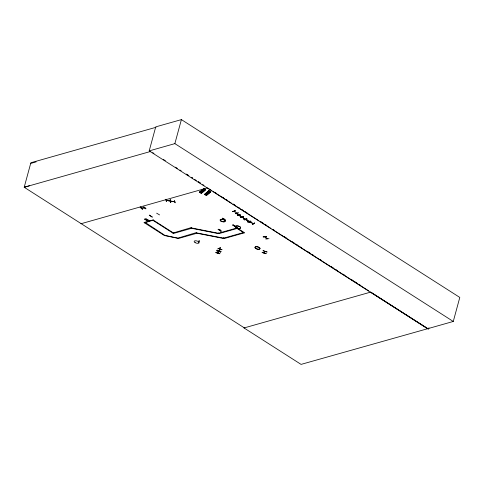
<?xml version="1.0" encoding="UTF-8"?>
<svg xmlns="http://www.w3.org/2000/svg" width="484" height="484" viewBox="0 0 484 484"><rect width="100%" height="100%" fill="white"/><g stroke="black" fill="none" stroke-linecap="round" stroke-linejoin="round"><path stroke-width="0.73" d="M218.532 251.71L218.877 251.275M218.78 251.613L217.994 253.186M265.075 251.535L264.288 253.108M245.188 219.216L242.218 217.322L242.315 216.971M245.848 219.639L248.788 221.533M156.634 213.166L159.575 214.908M216.759 250.881L220.698 252.122M217.982 248.534L221.92 249.78M266.993 252.061L263.09 250.664M149.205 150.899L155.727 126.881L181.397 119.608L459.8 297.436L453.272 321.455L427.608 328.727L149.205 150.899L174.869 143.627L453.272 321.455M140.342 206.946L142.502 208.979M141.443 208.211L144.77 207.951L144.898 207.594L141.388 208.114M145.902 208.725L143.724 206.843L145.884 208.888M145.841 219.107L144.807 219.349L144.619 218.998M146.101 219.137L145.799 219.99L145.63 219.645M144.565 219.198L145.787 219.306L146.059 218.593L146.047 219.337L147.275 219.373M145.164 222.416L164.862 235.351L178.844 238.37L196.982 233.234L223.796 238.533L223.844 237.862M147.765 220.335L146.731 220.583L146.543 220.226M148.025 220.371L147.723 221.218L147.553 220.873M146.489 220.426L147.711 220.535L147.983 219.821M149.332 215.077L152.291 216.971M149.199 220.601L147.971 220.571L148.207 219.966M153.706 219.996L144.553 222.864M174.869 143.627L181.397 119.608M166.085 199.208L166.236 201.308L166.514 201.144M170.961 201.888L170.465 202.016L170.084 199.88L170.507 201.985M170.507 199.959L170.029 200.08M174.53 200.63L175.135 202.796L174.524 200.799M172.873 233.082L191.095 227.643M218.447 232.943L218.399 233.609L191.585 228.309L191.634 227.643L191.67 228.012M173.405 232.931L153.047 219.93L143.978 222.495L164.336 235.502L178.306 238.37L178.269 238.001L196.486 232.562M199.196 240.602L198.325 242.218M219.688 230.124L220.032 229.718L219.966 230.075M221.236 230.941L221.031 231.183L218.084 229.283L221.043 231.164M215.949 252.364L215.852 252.654L219.887 253.61M216.796 250.742L220.734 251.989M217.171 250.022L217.074 250.313L221.019 251.523M218.018 248.395L221.956 249.641M218.55 251.722L218.623 251.323M218.714 251.747L218.786 251.396M219.349 249.085C221.605 244.668 219.651 249.986 219.403 248.885M191.555 227.946L218.369 233.246L237.033 227.958L244.571 232.774L224.292 238.515L223.796 237.85M232.562 211.49L235.387 210.782M234.208 211.175C233.603 212.052 235.26 211.538 236.809 213.226M234.189 211.562L234.256 211.193M233.99 211.327L234.353 211.139M238.364 212.99L235.539 213.716L235.436 213.408M232.834 225.078L235.908 226.972L232.858 224.915M237.093 214.061L240.197 215.918L237.148 213.861M237.541 215.307L240.258 214.539M235.381 213.607L238.255 212.706M238.582 214.636C237.747 215.84 239.15 214.17 238.594 215.059M241.855 216.977C240.947 217.116 238.685 214.279 238.83 215.18L241.764 217.032M232.804 225.114L236.204 226.706M237.033 227.958L237.118 227.655L236.507 228.109L244.045 232.919M240.506 217.201C241.867 217.788 246.187 215.64 240.621 217.485M240.959 217.491L243.482 216.802M242.266 217.364L242.411 216.941M242.496 216.977L242.248 217.34M242.472 217.498L242.732 217.128L242.526 217.528L242.345 217.02M243.228 216.433L240.487 217.364M243.93 219.385C245.757 219.815 249.254 217.873 243.906 219.573M244.589 219.809L247.106 219.119M250.748 222.737L247.82 220.674M247.669 221.999C253.235 220.081 248.824 222.313 247.554 221.702M250.96 221.261L249.078 222.489M247.536 221.89L250.276 220.934M250.772 222.573L247.766 220.873M252.636 224.128C259.025 220.522 247.983 227.51 254.517 222.9M266.454 236.331L263.26 236.761M267.156 238.727L264.772 236.773L264.881 236.446M264.748 236.749L265.208 236.561L265.02 236.972M267.283 238.715L264.887 236.755L264.978 236.41M265.71 238.757L265.795 239.072L268.989 238.642M262.249 252.285L262.147 252.575L266.182 253.531M267.029 251.904L263.084 250.754M427.608 328.727L301.072 364.391L244.033 327.958L370.665 292.118L403.596 313.154M428.951 327.753L428.558 329.199L427.56 328.557M215.9 252.545L219.833 253.791M217.116 250.204L221.055 251.444M262.195 252.466L266.127 253.713M149.272 215.247L152.236 217.171M145.575 219.845L145.763 219.433M147.499 221.073L147.687 220.662M264.905 251.462L264.095 253.084M198.271 242.417L199.118 240.76M199.075 241.77L198.773 241.583M219.349 248.183L219.712 248.292M222.392 218.199L225.332 220.105M222.513 218.163L225.459 220.063M218.217 229.216L221.152 231.128M236.131 226.875L233.191 224.957L236.15 226.905M142.284 209.167L140.112 207.14L142.447 209.179M266.4 236.531L263.205 236.894M266.388 236.476L263.193 236.906M223.947 219.101L224.098 219.167M234.329 226.125L234.177 226.034M234.625 225.919L235.006 225.937M249.29 221.884L248.988 221.944M237.469 215.459L240.191 214.69M240.887 217.643L243.609 216.874M244.523 219.948L247.233 219.191M166 199.372L166.411 201.308M170.689 202.046L170.253 200.098L170.683 202.034M249 222.64L250.881 221.418M219.216 250.845L220.02 249.248L219.016 250.821M166.236 200.346L170.223 201.005M170.247 201.09L166.254 200.412M170.683 201.09L174.688 201.761M203.752 188.712L199.293 192.396L203.613 188.742L204.006 188.905M203.788 188.724L199.668 192.559M199.686 192.559L204.133 188.863M199.886 192.65L204.151 188.796L199.287 192.384M205.095 189.359L200.769 193.007C205.724 187.822 208.15 188.445 201.368 193.267L205.633 189.498L201.277 193.14M201.011 193.116L205.379 189.474L200.769 193.007M205.028 194.756L209.312 191.083L205.028 194.756L204.635 194.592L208.894 190.738L204.393 194.477L204.792 194.653L209.36 191.095L208.991 190.95M204.575 194.477L208.894 190.817L204.635 194.592M209.251 190.968L204.932 194.628M205.918 195.125L210.377 191.44L206.021 195.082M205.875 195.1L206.238 195.258L210.74 191.513L206.511 195.379L206.117 195.209L210.34 191.422M206.257 195.276L210.721 191.573M218.58 251.565L217.794 253.168M249.024 222.688L250.906 221.466M223.977 219.083L224.328 219.101M220.026 230.166L219.972 229.718M210.83 191.718L206.511 195.379M30.674 163.453L36.137 161.868M29.663 185.681L24.2 187.266L30.861 162.751L155.999 127.298M244.075 327.983L244.372 327.898L24.2 187.266L150.79 151.401M80.901 223.759L207.491 187.895L211.931 190.732M238.896 214.787L239.284 214.92L239.126 215.344M244.039 219.669L246.761 218.901M237.081 228.472L218.943 233.615L218.369 233.246M223.717 238.146L243.464 232.55M235.333 210.982L232.489 211.641L235.297 210.933M236.591 213.069L236.845 213.238M219.403 248.123L219.754 248.232M249.998 222.053L253.519 223.675L249.998 222.138M174.663 201.84L170.701 201.156M144.861 207.6L144.492 207.527L144.522 207.987M242.315 217.292L245.273 219.161M245.939 219.609L248.903 221.478M146.023 219.464L147.221 219.573M147.947 220.698L149.151 220.801M223.759 238.164L196.407 232.864M198.736 241.649L199.081 241.685M152.69 152.617L153.954 153.428M163.459 159.496L165.359 160.706M175.486 167.18L177.386 168.396M179.921 170.011L181.185 170.822M186.255 174.058L188.79 175.674M194.489 179.316L196.389 180.526M202.717 184.573L203.988 185.384M214.769 192.269L216.039 193.08M222.392 197.139L223.662 197.95M226.197 199.571L227.468 200.382M233.185 204.03L235.091 205.246M238.261 207.273L239.532 208.084M241.437 209.306L243.343 210.522M245.249 211.738L247.155 212.954M261.118 221.878L263.024 223.094M265.565 224.715L266.835 225.526M273.182 229.579L274.452 230.39M283.981 236.476L286.516 238.098M292.233 241.746L294.139 242.962M296.045 244.178L297.944 245.4M300.485 247.022L301.756 247.832M308.108 251.886L310.008 253.102M312.549 254.723L313.82 255.534M320.172 259.593L321.436 260.404M330.965 266.484L333.5 268.106M336.041 269.733L337.312 270.544M343.029 274.192L344.929 275.408M351.281 279.462L353.187 280.684M355.093 281.9L356.992 283.116M358.898 284.332L360.804 285.548M213.202 191.543L231.618 203.304M232.889 204.115L258.916 220.74M260.186 221.557L270.979 228.448M272.25 229.259L368.76 290.902M404.866 313.965L427.027 328.122M191.011 227.94L191.585 228.309L173.447 233.451L153.095 220.444M187.556 174.857L188.821 175.662M370.665 292.118L426.924 328.152M237.13 214.019L240.076 215.918M170.459 200.104L170.882 202.052L170.447 200.116M192.59 178.1L191.319 177.289L192.614 178.094M200.188 182.952L198.289 181.742L200.201 182.952M221.134 221.188A2.583 1.119 15.2 0 0 225.151 221.297A2.583 1.119 15.2 0 0 221.696 219.331A2.583 1.119 15.2 0 0 221.134 221.188M221.158 221.103A2.589 1.125 15.2 0 0 225.181 221.212A2.589 1.125 15.2 0 0 221.72 219.24A2.589 1.125 15.2 0 0 221.158 221.103M255.963 248.613A2.583 1.119 15.2 0 0 259.981 248.716A2.583 1.119 15.2 0 0 256.526 246.755A2.583 1.119 15.2 0 0 255.963 248.613M255.982 248.528A2.589 1.125 15.2 0 0 260.005 248.637A2.589 1.125 15.2 0 0 256.544 246.665A2.589 1.125 15.2 0 0 255.982 248.528M236.567 227.819A2.583 1.119 15.2 0 0 240.584 227.922A2.583 1.119 15.2 0 0 237.13 225.961A2.583 1.119 15.2 0 0 236.567 227.819M236.591 227.728A2.589 1.125 15.2 0 0 240.615 227.837A2.589 1.125 15.2 0 0 237.154 225.871A2.589 1.125 15.2 0 0 236.591 227.728M195.137 242.635A2.577 1.119 15.2 0 0 199.142 242.738A2.577 1.119 15.2 0 0 195.693 240.778A2.577 1.119 15.2 0 0 195.137 242.635"/></g></svg>
